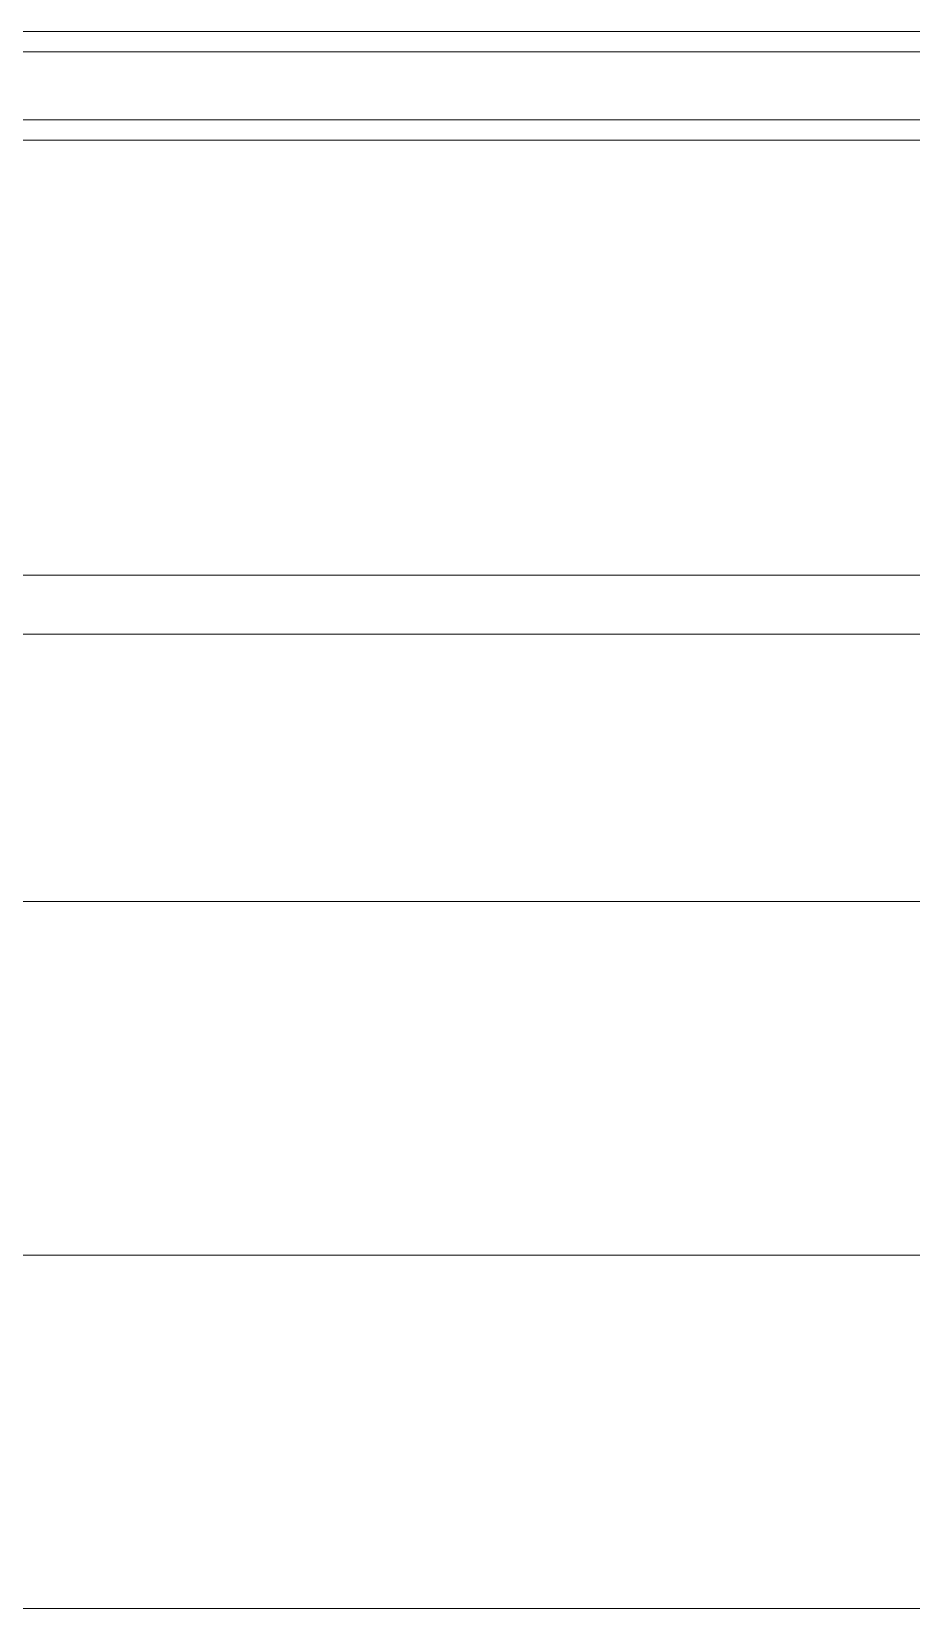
# Model space of a CAD drawing. Header units: millimetres. Extents: x -1970 to 34302, y -65268 to 6837.
# Drawn here: x 17335 to 17659, y -18130 to -17550 of the extents above; entities that cross this region are included whole.
import ezdxf

# ---------------------------------------------------------------- set-up
doc = ezdxf.new("R2010")
doc.units = ezdxf.units.MM
doc.layers.add('superior_C02', color=7, linetype='Continuous', lineweight=0)

msp = doc.modelspace()

# ---------------------------------------------------------------- linework, layer by layer
at = {"layer": 'superior_C02'}
for p, q in [((17812.288, -17550), (16664.683, -17550)), ((16676.374, -17550), (17823.979, -17550)), ((17867.681, -17550), (16700.787, -17550)), ((16712.752, -17550), (17879.647, -17550)), ((17812.298, -17557.5), (16700.934, -17557.5)), ((16712.605, -17557.5), (17823.969, -17557.5)), ((16700.934, -17582.5), (17812.298, -17582.5)), ((16712.605, -17582.5), (17823.969, -17582.5)), ((16664.683, -17590), (17812.288, -17590)), ((16676.374, -17590), (17823.979, -17590)), ((16700.787, -17590), (17867.681, -17590)), ((16712.752, -17590), (17879.647, -17590)), ((16335.427, -17750), (25411.088, -17750)), ((25412.557, -17750), (16336.897, -17750)), ((17117.237, -17771.702), (18054.936, -17771.702)), ((18056.68, -17771.702), (17118.98, -17771.702)), ((17137.241, -17870), (18074.94, -17870)), ((18076.684, -17870), (17138.984, -17870)), ((17137.241, -18000), (18074.94, -18000)), ((18076.684, -18000), (17138.984, -18000)), ((17137.241, -18130), (18074.94, -18130)), ((18076.684, -18130), (17138.984, -18130))]:
    msp.add_line(p, q, dxfattribs=at)

doc.saveas('drawing.dxf')
